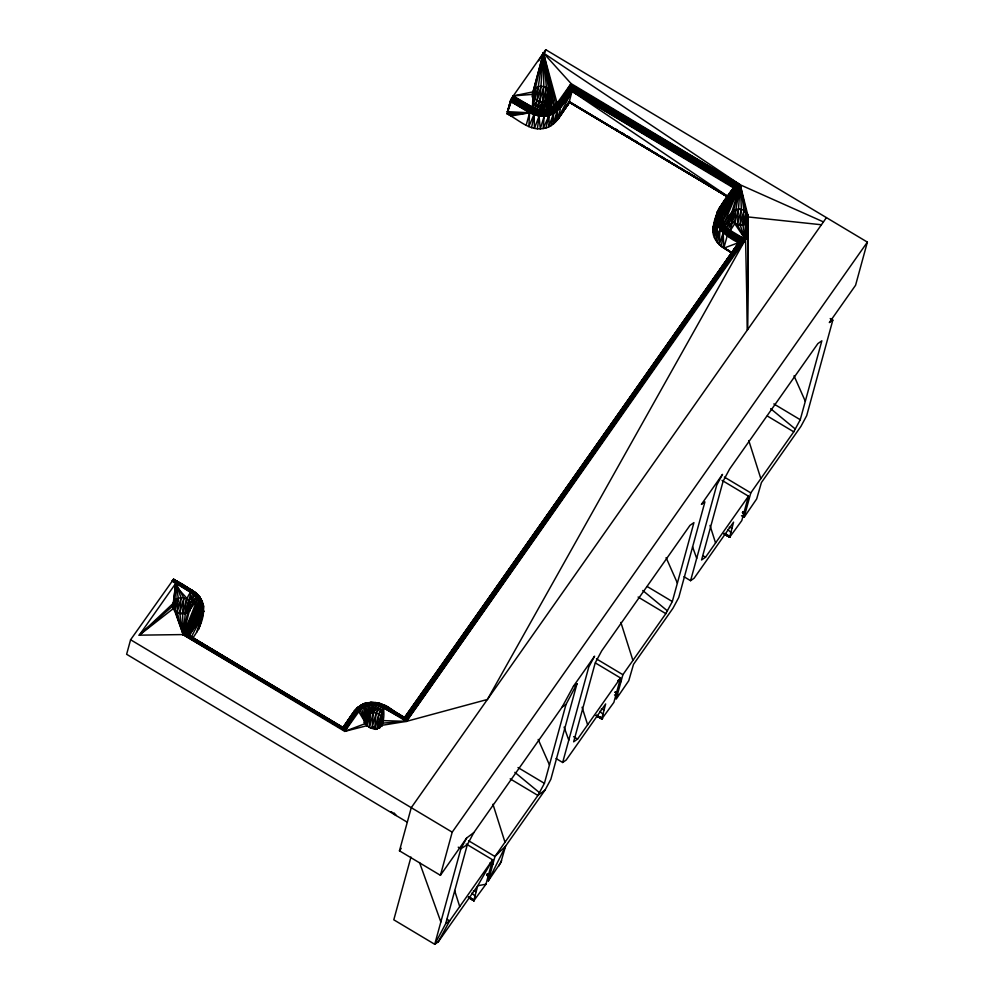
<?xml version="1.0" encoding="UTF-8"?>
<svg xmlns="http://www.w3.org/2000/svg" width="994" height="994" viewBox="0 0 994 994"><rect width="100%" height="100%" fill="white"/><g stroke="black" fill="none" stroke-linecap="round" stroke-linejoin="round"><path stroke-width="1.49" d="M556.056 758.534L562.666 762.485L566.17 760.05L605.644 703.938L601.718 719.072L613.87 702.398L620.554 677.995L595.456 662.986M722.054 480.388L748.47 496.192L741.797 520.595L729.633 537.269L733.572 522.123L694.098 578.235L690.581 580.682L683.984 576.731M747.041 221.712L745.239 223.513L747.476 329.834L748.097 219.45L747.041 221.712L745.463 239.517L744.108 239.79L406.086 720.203L404.943 717.668L385.013 705.752L383.361 707.566C384.678 715.494 384.28 731.46 372.042 728.453C362.002 725.831 365.916 713.493 365.394 706.2L372.091 704.696L379.099 705.641L406.086 720.203L406.434 721.371L487.408 699.465L745.463 239.517L748.296 216.965L740.244 184.809L543.445 53.005L538.649 60.82M569.649 102.258C562.032 111.539 556.938 126.772 543.171 128.537C529.268 130.997 518.272 119.466 506.952 113.738L510.518 100.804L512.78 96.604L536.748 109.328L543.755 110.272L550.452 108.768L550.688 94.057L543.445 53.005L571.078 83.608L740.244 184.809L823.43 221.898M747.476 329.834L748.296 216.965L821.417 224.756M189.767 610.999C194.103 599.556 178.336 593.281 175.752 583.354L139.284 635.166L185.915 634.532L200.179 612.354L201.049 600.898L199.682 597.108L196.887 593.791L173.577 579.229L130.599 639.751L126.623 654.288L407.291 822.212M548.7 101.326L550.688 94.057L552.316 109.402L553.534 112.993L553.335 124.138L557.373 110.384L555.658 107.128L554.242 106.495L550.03 91.585L543.445 53.005L532.25 94.778M744.332 224.47L746.159 212.281L740.244 184.809L737.511 185.456L722.775 207.311L720.973 210.716L720.153 218.332L723.147 225.725L725.906 228.881L744.108 239.79L742.717 240.163L405.714 719.134C391.984 709.791 368.55 693.452 354.286 711.344L357.678 707.467L361.605 708.486L365.146 720.923L365.394 706.2L362.027 704.771C352.758 709.318 349.217 720.439 342.669 727.844L338.532 725.757M550.452 108.768L555.795 105.053L571.078 83.608L572.084 89.062L560.02 106.122L556.478 108.259L552.316 109.402L550.452 108.768L550.688 94.057L548.949 101.139M526.174 125.244L529.591 112.782L532.473 107.402L533.045 91.87L543.445 53.005L557.149 103.401C564.244 106.805 557.323 115.018 557.013 120.249L570.096 101.55M548.477 101.512L549.433 98.791L545.259 101.786L542.538 102.233L535.667 110.371L528.833 126.623L529.591 112.782L510.369 101.276C522.521 107.576 534.412 117.478 548.986 115.565L543.171 128.537L544.327 114.36L543.755 110.272L550.49 96.542C546.824 106.644 550.129 116.633 548.626 126.959L553.484 113.801L560.417 107.787L572.035 91.286L572.084 89.062L736.169 185.94L737.511 185.456L571.687 86.254L555.658 107.128L548.452 110.918L539.916 111.415L535.667 110.371L511.873 98.083L507.524 111.663L529.591 112.782L539.083 116.136L548.986 115.565L553.484 113.801L551.111 125.679M510.643 103.065L507.524 111.663L510.754 100.232C524.459 107.017 541.668 122.026 557.361 111.166L557.013 120.249L569.748 101.922L612.031 127.331M365.146 720.923L363.469 705.777L371.545 703.578L375.869 703.764L379.099 705.641L380.118 704.808C386.194 702.273 397.774 716.165 404.595 717.482L740.182 241.219L742.717 240.163L729.335 231.44C723.806 225.34 717.867 215.959 723.992 207.92L738.89 185.083L571.388 84.875L558.305 104.221L555.795 105.053L555.658 107.128L552.44 107.75M367.295 725.608L344.769 731.373L183.281 634.756L200.999 604.737C198.576 590.834 182.126 587.491 172.347 580.446L193.06 593.865L196.29 597.071L199.682 597.108L203.497 605.905L202.59 615.373L188.885 635.837L188.736 635.216C194.327 624.841 206.566 614.64 202.304 601.519C196.775 590.088 182.747 586.684 173.378 579.328L192.774 590.747L196.862 594.3C209.572 606.178 201.794 626.344 192.612 638.148M365.394 706.2L360.126 708.039L357.48 710.959L344.421 730.205L183.281 634.756L199.695 605.023L203.497 605.905C204.404 617.895 190.289 624.381 185.915 634.532L188.077 634.818L343.278 727.67L344.769 731.373L365.817 723.396L360.039 709.927L360.126 708.039L363.469 705.777L367.531 705.442C366.811 699.59 359.505 706.635 357.355 707.964L366.351 703.081L371.296 702.746L372.091 704.696L365.357 718.438L364.164 722.8M368.153 703.168C371.942 701.553 376.391 702.795 380.118 704.808L381.274 706.473L374.726 728.726L369.333 727.285L373.309 712.748L376.788 705.057L375.881 702.522L366.985 703.255M571.388 84.875L740.244 184.809L721.408 215.735C715.506 227.812 728.614 238.709 738.728 242.598L740.182 241.219L724.141 230.981L721.06 227.477L717.718 219.227L717.631 214.89L720.65 206.914L734.032 187.183L736.169 185.94L571.923 87.671L556.478 108.259L548.8 112.285L539.717 112.819L535.194 111.713L511.45 98.841L507.524 111.663L512.78 96.604L545.768 49.7L867.377 242.114L855.573 285.266L829.319 322.565L832.823 320.118L830.189 318.54M512.78 96.604L539.493 114.161L544.327 114.36L553.534 112.993L557.373 110.384L572.134 90.317L734.032 187.183C723.856 200.254 712.574 215.126 713.071 232.571C713.99 242.747 723.62 248.189 731.596 252.65L719.196 244.611L720.004 229.067L723.147 225.725L740.244 184.809L744.009 210.529L742.344 225.34M723.644 223.961C727.72 217.264 734.243 204.814 744.009 210.529L740.033 225.079L737.424 223.973L740.244 184.809C734.988 198.812 715.804 207.808 718.128 224.234C720.401 234.211 731.298 237.628 739.238 241.877L404.943 717.668M533.119 97.984L543.445 53.005L546.402 87.621L542.426 102.158L539.817 101.065L543.445 53.005L555.795 105.053M344.421 730.205L184.611 634.594C188.947 623.673 199.918 616.417 203.024 605.371L200.067 597.406L196.601 593.604L193.06 593.865L191.817 591.641L173.093 579.577C185.443 584.298 207.137 598.736 197.222 614.963L183.281 634.756L172.906 605.905L175.752 583.354L181.07 597.729L179.889 612.615L182.498 613.708C184.635 607.259 189.605 579.527 198.974 597.096C208.752 610.44 193.992 624.195 187.096 634.607L343.663 728.267C351.354 720.936 356.026 701.938 369.768 704.932L371.545 703.578L374.44 704.734L375.869 703.764M745.239 223.513C738.443 228.856 726.539 220.444 731.708 212.53L740.244 184.809L741.4 209.436L740.033 225.079M182.498 613.708L183.865 598.077L175.752 583.354L172.956 608.241M542.426 102.158L543.793 86.528L543.445 53.005L554.242 106.495M184.809 613.981L186.474 599.171L183.865 598.077L179.889 612.615L177.094 612.267L178.348 598.177L175.752 583.354L175.975 599.357L174.546 611.235M369.333 727.285L370.588 713.195L374.44 704.734L366.413 716.177L364.823 721.992M553.484 113.801C547.408 115.863 540.724 114.074 535.667 110.371L534.561 108.495L537.133 100.792L538.276 86.627L543.445 53.005L548.551 89.361L546.725 101.55M741.4 209.436L737.424 223.973L734.628 223.638L735.883 209.535L740.244 184.809L722.911 209.722L717.482 211.66L713.195 227.34L717.867 211.088L734.976 186.512L572.084 89.062C565.81 98.369 560.964 110.496 549.023 113.602L544.327 113.018L536.748 109.328L539.742 101.885L542.538 102.233L539.046 109.912L539.916 111.415L537.356 128.785M188.885 635.837L202.565 614.652L200.179 612.354L198.303 613.149L183.281 634.756L185.319 613.335L189.506 610.341L197.57 598.91L198.005 597.344L196.042 593.741M380.677 726.651L383.361 707.566L380.118 704.808M535.667 110.371L532.473 107.402L533.505 96.828L532.834 94.355L513.252 95.909L511.686 100.208M203.497 605.905C201.993 617.485 189.208 624.083 184.611 634.594L344.048 729.136L357.48 710.959L363.406 707.231M410.969 857.052L393.798 919.81L434.738 944.3L438.255 941.852L449.673 920.866L492.626 859.81L477.729 885.753L473.74 900.862L485.954 884.213L492.626 859.81L466.211 844.005M377.049 728.987L378.714 714.189L383.361 707.566L406.434 721.371L745.463 239.517L742.853 224.694M544.737 102.419L546.402 87.621C542.488 85.322 536.909 85.844 534.101 89.622L532.113 96.89M366.786 726.241L368.215 714.375L374.44 704.734M534.474 99.686L535.903 87.807M732.081 222.594L733.51 210.728L740.244 184.809L722.116 211.623C716.786 217.562 718.339 226.98 723.21 232.72L723.781 248.165L738.728 242.598L699.813 298.772M375.918 702.944L370.6 702.77C383.249 700.882 392.742 711.841 403.067 717.047L380.615 703.69L370.799 702.323M717.867 211.088C715.581 220.668 719.134 230.521 715.73 240.188L720.004 229.067C715.431 222.644 715.158 213.561 719.942 207.162L723.992 207.92M712.946 229.962L716.45 215.996L721.619 213.648L740.244 184.809L722.65 221.997L723.147 225.725L724.924 225.812L731.112 219.736L723.21 232.72L721.346 246.487L731.509 252.725M186.797 613.099L188.624 600.923L191.121 592.561L171.9 581.055M379.037 728.117L380.851 715.928L383.361 707.566M364.376 722.526L367.531 705.442M365.196 723.259L369.768 704.932L365.357 718.438M532.896 96.691L534.101 89.622M730.491 219.599L731.708 212.53L730.118 218.345M555.298 122.324L557.361 111.166M732.702 190.86L733.51 187.891L572.035 91.286L557.013 120.249L569.152 102.208L572.035 91.286L734.032 187.183L719.581 207.696L713.816 224.83M183.865 598.077C179.603 596.922 174.41 598.947 173.118 603.42L139.284 635.166L173.577 608.378L175.056 610.602L183.281 634.756L187.704 612.155M188.164 613.049L190.09 603.134L195.246 594.201M548.092 101.5L550.03 91.585L546.402 87.621M745.699 224.42L747.625 214.493L744.009 210.529M720.004 229.067L717.32 242.511L719.718 244.176M531.566 127.667L534.151 114.931L510.754 100.232M716.45 215.996L713.071 232.571L718.625 210.716L737.511 185.456L571.923 87.671L557.075 109.377L552.925 110.682L548.452 110.918L546.079 110.048L544.24 111.601L541.407 110.235L539.916 111.415M723.147 225.725L727.968 233.838L741.387 240.635L405.714 719.134L380.615 703.69L375.633 702.994L384.616 706.026L405.328 718.264L741.387 240.635L724.949 229.925L722.017 226.57L718.836 218.705L719.693 210.591L736.169 185.94L720.65 206.914M172.459 606.154L173.118 603.42L172.322 606.328M532.399 94.604L533.045 91.87L513.252 95.909L532.473 107.402L537.133 100.792L540.997 86.18M729.994 217.512L730.652 214.791L724.924 225.812L725.906 228.881L728.614 232.658L742.717 240.163L406.086 720.203L380.429 704.063M545.979 127.915L548.986 115.565M189.369 611.273L190.761 605.607L196.29 597.071L190.09 603.134L187.307 613.31M381.609 726.291L383.001 720.613C382.181 712.959 370.936 709.94 366.413 716.177M746.904 222.644L748.296 216.965L746.705 222.78M714.81 222.445L717.482 211.66M199.434 627.115L203.621 611.037L199.794 607.135M175.056 610.602L177.205 612.341L183.281 634.756L189.506 610.341L196.29 597.071M714.487 237.752C716.898 232.894 714.972 222.42 722.65 221.997M172.583 606.986L174.174 601.171M173.192 609.533L175.975 599.357M174.77 611.26L178.348 598.177M177.094 612.267L181.07 597.729M185.033 614.006L188.624 600.923L193.06 593.865M189.171 611.422L190.761 605.607M197.085 631.799C197.396 626.58 204.317 618.355 197.222 614.963M200.055 624.617L202.59 615.373L188.736 635.216L188.077 634.818L202.565 614.652L203.621 611.037L201.335 616.603M545.01 52.471L545.768 49.7M534.697 99.711L538.276 86.627M365.432 724.551L368.215 714.375M367.01 726.279L370.588 713.195L376.788 705.057M543.793 86.528L539.817 101.065L537.021 100.717L533.505 96.828M544.973 102.444L548.551 89.361M547.632 100.307L550.03 91.585M377.273 729.012L380.851 715.928M549.694 99.45L550.49 96.542L546.079 110.048L550.49 96.542M379.546 728.316L382.33 718.14M381.41 726.428L383.001 720.613L406.434 721.371L744.108 239.79M562.666 762.485L588.796 666.949L594.586 656.189L573.476 686.183L562.057 707.181L473.815 832.587L466.658 838.004L440.417 875.304L399.464 850.814L411.267 807.662L826.436 217.624M440.417 875.304L452.208 832.164L867.377 242.114M466.658 838.004L460.881 848.752L434.738 944.3L445.722 923.612L467.317 844.689L473.815 832.587M576.98 683.735L550.85 779.284L545.072 790.044L505.586 846.142L500.827 862.543L488.278 880.908L494.95 856.505L537.903 795.448L544.414 783.347L566.008 704.423L576.98 683.735L573.476 686.183M718.438 211.846L719.942 207.162M731.124 219.45L733.51 210.728M723.781 248.165L727.484 234.895L734.74 223.7L745.463 239.517L729.335 231.44M732.305 222.619L735.883 209.535M734.628 223.638L738.604 209.1M742.568 225.365L746.159 212.281M744.841 224.669L747.625 214.493M620.554 677.995L577.589 739.051L573.65 741.81L595.232 662.874L601.743 650.784L689.985 525.366L693.924 522.62L672.329 601.544L665.831 613.646L622.878 674.702L616.193 699.105L628.755 680.728L633.513 664.34L672.988 608.229L678.765 597.469L704.908 501.933L701.404 504.38L722.501 474.387L716.724 485.134L690.581 580.682M747.302 222.358L748.097 219.45L747.252 222.246M741.474 515.712L744.121 517.29L750.793 492.887L793.759 431.831L800.257 419.729L821.852 340.805L817.9 343.564L729.658 468.969L723.16 481.071L701.565 559.995L705.516 557.249L748.47 496.192M832.823 320.118L806.693 415.666L800.915 426.414L761.429 482.525L756.67 498.926L744.121 517.29M202.59 615.373L198.452 629.513L200.49 619.337L190.935 637.763M179.802 613.435L182.598 613.783L183.281 634.756L201.074 608.614L202.155 604.961L201.857 601.097L198.564 600.885L183.281 634.756L179.802 613.435L177.205 612.341M189.717 610.888L190.562 608.092M532.473 107.402L534.983 99.04M381.957 725.906L382.802 723.098L406.434 721.371L381.746 725.359M740.145 225.141L745.463 239.517L730.081 230.322L732.59 221.96L726.44 227.502M200.316 621.995L203.621 611.037M717.743 224.93L713.593 235.193L716.537 220.494L721.52 217.848L740.244 184.809L721.197 222.159C721.557 232.397 731.112 237.864 739.238 241.877L404.595 717.482M201.074 608.614L199.595 609.223L183.281 634.756L199.956 600.923L198.974 597.096L196.601 593.604M719.196 244.611L723.21 232.72M511.45 98.841L534.399 114.099L539.083 116.136L534.412 128.388L534.151 114.931M183.281 634.756L197.57 598.91M549.433 98.791L541.407 110.235L545.259 101.786L539.046 109.912M488.278 880.908L505.586 846.142L494.95 856.505L468.534 840.7M730.627 193.271L733.51 187.891M498.727 866.06L501.61 860.68M558.305 104.221L571.078 83.608M365.817 723.396L358.697 711.567L357.48 710.959L344.769 731.373L360.039 709.927M371.296 702.746L365.966 703.118L361.22 705.33L366.351 703.081M725.906 228.881L728.155 229.005L732.59 221.96M541.407 110.235L547.632 100.605M724.924 225.812L730.441 217.276M614.677 128.922L726.987 196.402L569.475 102.171L557.013 120.249L569.189 101.661L728.03 196.688L569.127 102.009L557.013 120.249L569.748 101.922M363.469 705.777L359.145 707.504L354.647 710.809L342.669 727.844L188.736 635.216M667.98 344.732L671.522 339.625M675.945 333.251L680.368 326.864M683.897 321.758L690.097 312.812M691.861 310.265L697.167 302.598M342.93 727.484L354.647 710.809M506.952 113.738L508.742 111.204M399.464 850.814L401.216 848.329M438.255 941.852L477.729 885.753L485.954 884.213M200.092 617.672L187.096 634.607L343.278 727.67L358.3 707.306M534.561 108.495L539.742 101.885L537.133 100.792M381.274 706.473L376.105 713.083L372.129 727.62L373.309 712.748L379.099 705.641L376.105 713.083L374.726 728.726L372.166 727.248M188.624 600.923L194.774 595.369M139.284 635.166L172.906 605.905M545.072 790.044L537.903 795.448L510.171 778.861M562.057 707.181L566.008 704.423M445.722 923.612L449.673 920.866L447.027 919.288M357.355 707.964L362.027 704.771L366.823 703.479L371.545 703.578M360.126 708.039L356.337 710.611L344.048 729.136L185.915 634.532L343.663 728.267L355.355 710.561L357.48 710.959M467.317 844.689L460.881 848.752L458.234 847.174M555.658 107.128L559.299 105.153L571.687 86.254L738.89 185.083C733.821 198.34 713.307 208.156 718.128 224.234C721.793 233.602 731.882 237.156 740.182 241.219L405.328 718.264L385.013 705.752M361.22 705.33L365.966 703.118L371.048 702.323M510.804 116.049L529.591 112.782L507.859 113.204L509.375 115.006L529.591 112.782L508.245 113.813M182.598 613.783L185.319 613.335M508.754 114.422L529.591 112.782M548.315 109.539L552.316 109.402M489.98 863.935L492.813 864.345M375.633 702.994L380.652 703.74M544.24 111.601C558.802 116.46 565.996 100.17 572.134 90.317L734.976 186.512M489.992 863.749L492.85 864.184M489.992 863.55L492.887 864.022M489.992 863.364L492.937 863.873M489.98 863.19L492.974 863.711M618.106 681.064L620.977 681.623M618.094 680.89L621.014 681.486M618.069 680.728L621.051 681.35M618.268 680.629L621.088 681.225M618.231 680.48L621.113 681.114L618.206 680.343M729.186 527.242L731.982 527.938M601.258 709.045L604.054 709.753M473.343 890.86L476.138 891.568M381.708 704.609L385.175 705.864M569.152 102.208L727.956 197.036M381.696 704.734L385.113 706.349M531.74 108.52L512.32 97.325L507.524 111.663L511.078 99.574L530.361 110.93M510.518 100.804L529.877 111.974M173.726 579.49L196.887 593.791M730.341 536.735L726.117 534.623M730.006 537.058L724.241 533.865L729.807 537.207M598.214 716.413L602.091 718.873M470.274 898.241L474.349 900.502M470.187 898.315L474.163 900.676M724.303 533.505L730.192 536.884L726.241 534.511M724.464 534.076L729.671 537.257L724.253 534.014M596.338 715.556L602.277 718.687L599.63 717.109M468.621 897.694L473.964 900.825L468.46 897.122M569.127 102.009L727.981 197.234M773.841 403.924L800.257 419.729M767.343 416.026L793.759 431.831M724.377 477.083L750.793 492.887M702.87 555.658L705.516 557.249M647.243 586.535L672.329 601.544M638.098 597.046L665.831 613.646M596.462 658.898L622.878 674.702M599.544 717.196L602.19 718.774M601.966 718.96L596.325 715.829M601.904 719.01L596.325 715.668L601.606 718.836M573.625 736.678L577.589 739.051M517.998 767.554L544.414 783.347M190.314 589.802L174.932 580.595L192.948 590.846L173.702 579.291M130.599 639.751L452.208 832.164M615 128.574L617.647 130.164M621.61 132.55L624.257 134.14M626.891 135.731L630.855 138.116M634.818 140.502L637.465 142.092M641.416 144.478L644.062 146.068M646.709 147.659L650.66 150.044M654.624 152.43L657.27 154.02M661.234 156.406L663.868 157.996M666.514 159.587L670.478 161.972M674.441 164.345L677.076 165.936M679.722 167.526L683.686 169.912M686.332 171.502L696.893 177.864M699.54 179.454L703.491 181.84M706.138 183.43L716.699 189.792M719.345 191.382L723.309 193.768M724.291 533.604L729.534 536.922M724.241 533.853L729.521 537.021M596.363 715.407L601.643 718.575M468.398 897.47L473.691 900.539M511.873 98.083C523.44 102.755 531.74 113.962 544.103 116.36L540.276 128.835L539.083 116.136M724.514 533.418L729.633 536.524M596.599 715.22L601.705 718.327M468.671 897.035L473.79 900.142M172.745 579.949L191.817 591.641M572.035 91.286L728.117 196.551M728.155 229.005L730.081 230.322M728.117 250.041L731.721 252.551M372.352 726.937L374.726 728.726L372.588 726.626M616.839 696.769L614.503 694.868M742.456 512.693L744.866 514.581L742.53 512.631M720.973 210.716L722.116 211.623M742.605 512.569L744.916 514.395M199.682 597.108L200.067 597.953M391.238 811.651L396.072 815.49L394.208 813.03M742.692 512.482L744.941 514.283M742.593 512.258L744.966 514.184M742.68 512.159L745.003 514.06M770.673 408.696L795.275 428.998M642.758 590.511L667.347 610.813M514.83 772.326L539.431 792.628M742.754 512.059L745.028 513.948M742.829 511.947L745.065 513.811M487.06 875.441L489.259 877.304M487.023 875.031L489.334 877.031M487.085 874.894L489.371 876.894M487.147 874.757L489.408 876.758M487.197 874.608L489.446 876.621M727.695 529.529L730.789 532.312M599.78 711.344L602.861 714.114M471.852 893.146L474.946 895.929M487.259 874.459L489.483 876.484L487.296 874.322M720.153 218.332L721.93 219.947M615.261 692.358L617.473 694.408M489.557 876.223L487.333 874.173L489.595 876.099M615.298 692.222L617.51 694.284L615.323 692.072M201.857 601.097L202.329 602.103M487.395 873.888L489.62 875.975M615.348 691.936L617.572 694.061M487.42 873.738L489.657 875.863M373.669 727.397L375.807 729.447M720.078 214.455L721.408 215.735M199.086 611.248L200.179 612.354M199.285 602.923L200.999 604.737M737.337 224.806L745.463 239.517M794.032 375.807L805.302 401.278M666.104 557.609L677.386 583.093M538.189 739.424L549.458 764.895M692.532 546.75L696.695 558.342M564.095 727.111L568.779 740.157M419.543 862.543L440.851 921.96M748.793 440.615L760.832 478.611M710.002 525.428L715.556 542.972M620.865 622.418L632.917 660.426M582.074 707.243L587.628 724.775M492.949 804.233L504.989 842.229M454.618 890.512L459.713 906.59M198.005 597.344L198.564 600.885M602.55 718.401L599.904 716.823L602.55 718.401M473.144 899.595L470.497 898.017L473.144 899.582"/></g></svg>
